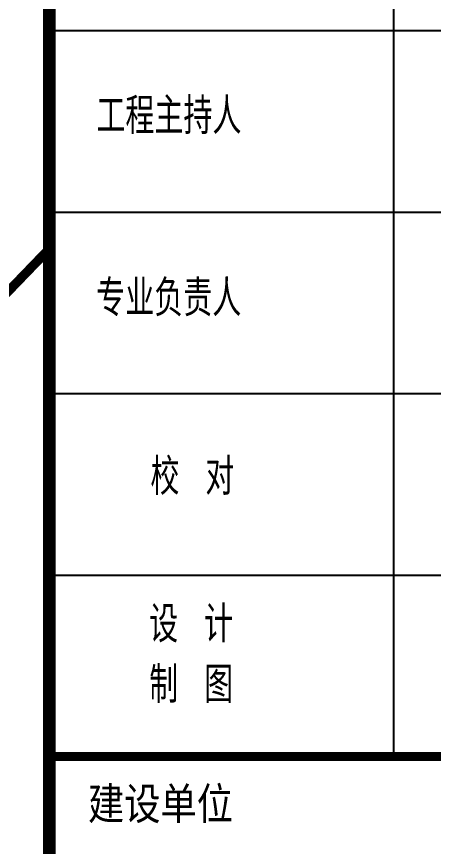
# Model space of a CAD drawing. Extents: x -21908402 to 2165534, y 88493 to 5079726.
# Drawn here: x 2101117 to 2102742, y 414962 to 418195 of the extents above; entities that cross this region are included whole.
import ezdxf

# ---------------------------------------------------------------- set-up
doc = ezdxf.new("R2010")
doc.units = 0
doc.header["$LTSCALE"] = 1000
for name, color, linetype in [('DLSS', 4, 'Continuous'), ('PP-PM-TK', 7, 'Continuous'), ('PUB_TEXT', 7, 'Continuous'), ('PUB_TITLE', 4, 'Continuous')]:
    doc.layers.add(name, color=color, linetype=linetype)
doc.styles.add('TQ', font='txt.shx', dxfattribs={"width": 0.8, "bigfont": 'hztxt.shx'})

# ---------------------------------------------------------------- blocks, each defined once
blk = doc.blocks.new('tk')
at = {"layer": 'PP-PM-TK', "color": 4}
for points, const_width in [([(1742537.1, 401992.7), (1742537.1, 341992.7)], 74.2), ([(1742537.1, 359243.1), (1748370.6, 359243.1)], 21.2)]:
    blk.add_lwpolyline(points, dxfattribs=dict(at, const_width=const_width))
at = {"layer": 'PUB_TITLE', "color": 4}
for p, q in [((1744552.2, 359243.1), (1744552.2, 366667.7)), ((1742537.1, 363485.7), (1748370.6, 363485.7)), ((1742537.1, 362425.1), (1748370.6, 362425.1)), ((1742537.1, 361364.4), (1748370.6, 361364.4)), ((1742537.1, 360303.8), (1748370.6, 360303.8)), ((1742537.1, 359243.1), (1748370.6, 359243.1))]:
    blk.add_line(p, q, dxfattribs=at)
at = {"layer": 'PUB_TITLE', "color": 4, "lineweight": 40, "const_width": 53}
blk.add_lwpolyline([(1742537.1, 359243.1), (1748370.6, 359243.1)], dxfattribs=at)
at = {"layer": 'PUB_TEXT', "color": 2, "style": 'TQ'}
blk.add_text('建设单位', height=212.13, dxfattribs=at).set_placement((1742762.7, 358853.6))
at = {"layer": 'PUB_TEXT', "color": 2, "char_height": 212.13, "width": 1781.712, "attachment_point": 1, "style": 'TQ'}
for s, insert in [('工程主持人', (1742811.9, 363092.8)), ('专业负责人', (1742810.8, 362028)), ('校 对', (1743127.9, 360984.1)), ('设 计 \\P制 图', (1743120.8, 360121.9))]:
    blk.add_mtext(s, dxfattribs=dict(at, insert=insert))
blk = doc.blocks.new('GGGGGGGGGGGGGGGG')
at = {"linetype": 'Continuous'}
blk.add_line((40393862.747, 3421908.292), (40393862.747, 3421844.931), dxfattribs=at)
at = {"layer": 'DLSS', "color": 4, "linetype": 'Continuous', "const_width": 0.15, "flags": 128}
blk.add_lwpolyline([(40393816.732, 3421923.852), (40393845.362, 3421896.041, 0.414214), (40393858.088, 3421896.266), (40393862.747, 3421901.093)], format="xyb", dxfattribs=at)

msp = doc.modelspace()

# ---------------------------------------------------------------- block references
at = {"xscale": 0.6666666666278616, "yscale": 0.6666666666569654, "zscale": 0.6666666666666665}
msp.add_blockref('tk', (939553.6, 175816.7), dxfattribs=at)
at = {"linetype": 'Continuous', "xscale": 240, "yscale": 240, "zscale": 240}
msp.add_blockref('GGGGGGGGGGGGGGGG', (-9692425814.3, -820838971.7), dxfattribs=at)

doc.saveas('drawing.dxf')
